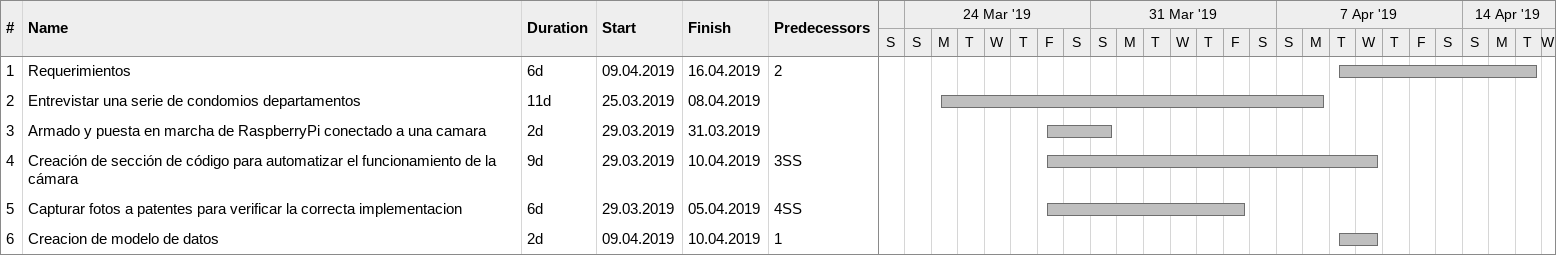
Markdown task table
| ID | Task | Duration | Start | Finish | Predecessors |
|---|---|---|---|---|---|
| 1 | Requerimientos | 6d | 2019-04-09 | 2019-04-16 | 2 |
| 2 | Entrevistar una serie de condomios departamentos | 11d | 2019-03-25 | 2019-04-08 |  |
| 3 | Armado y puesta en marcha de RaspberryPi conectado a una camara | 2d | 2019-03-29 | 2019-03-31 |  |
| 4 | Creación de sección de código para automatizar el funcionamiento de la cámara | 9d | 2019-03-29 | 2019-04-10 | 3SS |
| 5 | Capturar fotos a patentes para verificar la correcta implementacion | 6d | 2019-03-29 | 2019-04-05 | 4SS |
| 6 | Creacion de modelo de datos | 2d | 2019-04-09 | 2019-04-10 | 1 |
